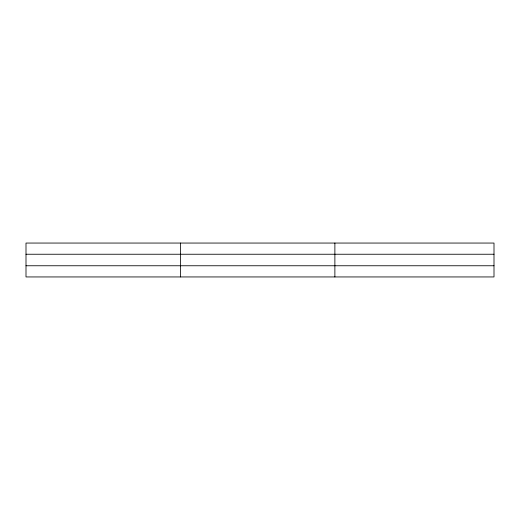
<?xml version="1.0" encoding="UTF-8"?>
<svg xmlns="http://www.w3.org/2000/svg" width="520" height="520" viewBox="0 0 520 520"><rect width="100%" height="100%" fill="white"/><g stroke="black" fill="none" stroke-linecap="round" stroke-linejoin="round"><path stroke-width="0.78" d="M180.44 276.945L180.44 243.055M334.88 276.945L334.88 243.055M494 254.241L494 243.055L26 243.055L26 276.945L494 276.945L494 254.241L26 254.241M26 265.759L494 265.759"/></g></svg>
